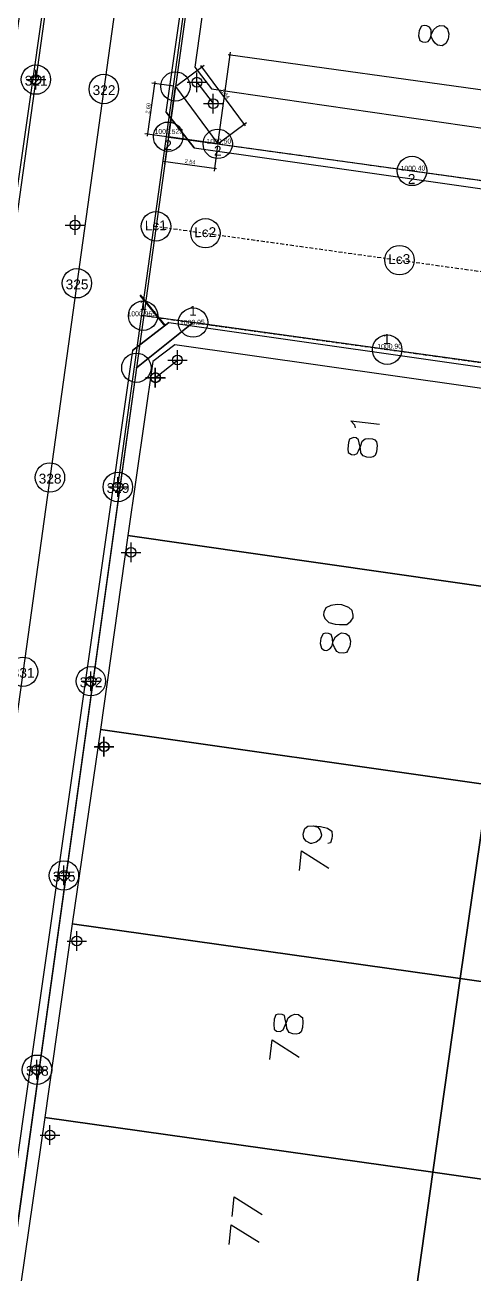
# Model space of a CAD drawing. Header units: metres. Extents: x 678 to 2349, y 417 to 1219.
# Drawn here: x 799.3 to 822.2, y 920.4 to 984.1 of the extents above; entities that cross this region are included whole.
import ezdxf

# ---------------------------------------------------------------- set-up
doc = ezdxf.new("R2010")
doc.units = ezdxf.units.M
doc.header["$PDMODE"] = 32
doc.header["$PDSIZE"] = 1.5
doc.linetypes.add('CENTRO1', pattern=[0.44, 0.2, -0.08, 0.08, -0.08])
for name, color, linetype in [('C-ROAD-PROF-TEXT', 11, 'Continuous'), ('CONCRETO', 7, 'Continuous'), ('linea 1', 1, 'Continuous'), ('puntos nov 7', 50, 'Continuous'), ('PUNTOS V', 4, 'Continuous'), ('V-NODE', 1, 'Continuous')]:
    doc.layers.add(name, color=color, linetype=linetype)
doc.layers.add('PDF2_area escolar', color=7, linetype='Continuous', true_color=0x989898)
doc.layers.add('PDF_Geometry', color=7, linetype='Continuous', true_color=0x797979)
doc.styles.add('CITY2', font='stylu.ttf', dxfattribs={"height": 0.2})
doc.styles.get("Standard").update_dxf_attribs({"font": 'arial.ttf'})
doc.dimstyles.new('COTAS2', dxfattribs={"dimtxt": 0.02, "dimasz": 0.1, "dimexe": 0.15, "dimexo": 0.08, "dimgap": 0.05, "dimtad": 1, "dimzin": 0, "dimdsep": 46, "dimtxsty": 'CITY2', "dimblk": 'ARCHTICK', "dimcen": 1, "dimdle": 0.1, "dimclrd": 1, "dimclre": 1, "dimclrt": 2, "dimadec": 0, "dimazin": 0, "dimtfac": 1, "dimtofl": 0, "dimtmove": 0, "dimatfit": 3, "dimldrblk": 'ARCHTICK', "dimfxl": 0.18, "dimtolj": 1, "dimtzin": 0, "dimarcsym": 0})

# ---------------------------------------------------------------- blocks, each defined once
blk = doc.blocks.new('*U270')
at = {"color": 0, "linetype": 'ByBlock', "lineweight": -2, "transparency": 16777216}
for p, q in [((-1, 0), (1, 0)), ((0, -1), (0, 1))]:
    blk.add_line(p, q, dxfattribs=at)
blk.add_circle((0, 0), 0.5, dxfattribs=at)
blk = doc.blocks.new('*U303', base_point=(805.902, 966.106, 1001.776))
at = {"layer": 'V-NODE', "color": 50, "lineweight": -2, "xscale": 0.5, "yscale": 0.5, "zscale": 0.5}
blk.add_blockref('*U270', (805.902, 966.106, 1001.776), dxfattribs=at)
blk = doc.blocks.new('*U645', base_point=(808.026, 981.164, 1001.043))
at = {"layer": 'V-NODE', "color": 50, "lineweight": -2, "xscale": 0.5, "yscale": 0.5, "zscale": 0.5}
blk.add_blockref('*U270', (808.026, 981.164, 1001.043), dxfattribs=at)
blk = doc.blocks.new('*U648', base_point=(805.919, 966.099, 1001.768))
at = {"layer": 'V-NODE', "color": 50, "lineweight": -2, "xscale": 0.5, "yscale": 0.5, "zscale": 0.5}
blk.add_blockref('*U270', (805.919, 966.099, 1001.768), dxfattribs=at)
blk = doc.blocks.new('*U657', base_point=(805.911, 966.094, 1001.774))
at = {"layer": 'V-NODE', "color": 50, "lineweight": -2, "xscale": 0.5, "yscale": 0.5, "zscale": 0.5}
blk.add_blockref('*U270', (805.911, 966.094, 1001.774), dxfattribs=at)
blk = doc.blocks.new('*U660', base_point=(804.665, 957.192, 1002.203))
at = {"layer": 'V-NODE', "color": 50, "lineweight": -2, "xscale": 0.5, "yscale": 0.5, "zscale": 0.5}
blk.add_blockref('*U270', (804.665, 957.192, 1002.203), dxfattribs=at)
blk = doc.blocks.new('*U669', base_point=(803.283, 947.281, 1002.696))
at = {"layer": 'V-NODE', "color": 50, "lineweight": -2, "xscale": 0.5, "yscale": 0.5, "zscale": 0.5}
blk.add_blockref('*U270', (803.283, 947.281, 1002.696), dxfattribs=at)
blk = doc.blocks.new('*U672', base_point=(801.898, 937.373, 1003.24))
at = {"layer": 'V-NODE', "color": 50, "lineweight": -2, "xscale": 0.5, "yscale": 0.5, "zscale": 0.5}
blk.add_blockref('*U270', (801.898, 937.373, 1003.24), dxfattribs=at)
blk = doc.blocks.new('*U675', base_point=(800.527, 927.475, 1003.798))
at = {"layer": 'V-NODE', "color": 50, "lineweight": -2, "xscale": 0.5, "yscale": 0.5, "zscale": 0.5}
blk.add_blockref('*U270', (800.527, 927.475, 1003.798), dxfattribs=at)
blk = doc.blocks.new('*U915', base_point=(799.811, 981.299, 1000.44))
at = {"layer": 'V-NODE', "color": 50, "lineweight": -2, "xscale": 0.5, "yscale": 0.5, "zscale": 0.5}
blk.add_blockref('*U270', (799.811, 981.299, 1000.44), dxfattribs=at)
blk = doc.blocks.new('*U930', base_point=(803.992, 960.526, 1001.38))
at = {"layer": 'V-NODE', "color": 50, "lineweight": -2, "xscale": 0.5, "yscale": 0.5, "zscale": 0.5}
blk.add_blockref('*U270', (803.992, 960.526, 1001.38), dxfattribs=at)
blk = doc.blocks.new('*U936', base_point=(802.616, 950.621, 1001.88))
at = {"layer": 'V-NODE', "color": 50, "lineweight": -2, "xscale": 0.5, "yscale": 0.5, "zscale": 0.5}
blk.add_blockref('*U270', (802.616, 950.621, 1001.88), dxfattribs=at)
blk = doc.blocks.new('*U942', base_point=(801.24, 940.716, 1002.42))
at = {"layer": 'V-NODE', "color": 50, "lineweight": -2, "xscale": 0.5, "yscale": 0.5, "zscale": 0.5}
blk.add_blockref('*U270', (801.24, 940.716, 1002.42), dxfattribs=at)
blk = doc.blocks.new('*U948', base_point=(799.864, 930.811, 1002.96))
at = {"layer": 'V-NODE', "color": 50, "lineweight": -2, "xscale": 0.5, "yscale": 0.5, "zscale": 0.5}
blk.add_blockref('*U270', (799.864, 930.811, 1002.96), dxfattribs=at)
blk = doc.blocks.new('*U981', base_point=(803.294, 947.285, 1002.697))
at = {"layer": 'V-NODE', "color": 50, "lineweight": -2, "xscale": 0.5, "yscale": 0.5, "zscale": 0.5}
blk.add_blockref('*U270', (803.294, 947.285, 1002.697), dxfattribs=at)
blk = doc.blocks.new('*U1260', base_point=(807.034, 966.996, 1001.655))
at = {"layer": 'V-NODE', "color": 50, "lineweight": -2, "xscale": 0.5, "yscale": 0.5, "zscale": 0.5}
blk.add_blockref('*U270', (807.034, 966.996, 1001.655), dxfattribs=at)
blk = doc.blocks.new('*U1263', base_point=(808.859, 980.074, 1001.105))
at = {"layer": 'V-NODE', "color": 50, "lineweight": -2, "xscale": 0.5, "yscale": 0.5, "zscale": 0.5}
blk.add_blockref('*U270', (808.859, 980.074, 1001.105), dxfattribs=at)
blk = doc.blocks.new('*U2220', base_point=(801.81, 973.883, 999.44))
at = {"layer": 'V-NODE', "color": 50, "lineweight": -2, "xscale": 0.5, "yscale": 0.5, "zscale": 0.5}
blk.add_blockref('*U270', (801.81, 973.883, 999.44), dxfattribs=at)
blk = doc.blocks.new('base')
at = {"layer": 'PDF_Geometry', "lineweight": 25, "extrusion": (-0.000787417, 0.063364, 0.99799), "elevation": 0.026}
for points in [[(-314.355, -197.288), (-299.601, -195.681), (-292.744, -194.188), (-282.663, -192.111), (-274.476, -190.361), (-258.037, -185.154), (-248.029, -180.61), (-240.539, -177.71), (-228.643, -174.042), (-222.733, -172.714), (-217.384, -171.04), (-209.935, -169.248), (-202.16, -164.759), (-196.196, -160.284), (-195.073, -159.817), (-178.095, -157.457), (-154.298, -156.614), (-136.667, -154.611), (-124.436, -153.164), (-118.066, -151.474), (-100.79, -146.646), (-80.955, -140.967), (-73.385, -139.328), (-61.694, -135.822), (-40.504, -131.604), (-37.727, -130.872), (-17.661, -129.441), (1.311, -127.461), (21.092, -124.929), (41.006, -122.83), (47.376, -123.458), (63.592, -123.186), (81.402, -124.312), (85.639, -96.072), (88.705, -66.393), (92.811, -40.781), (97.16, -22.386), (100.596, -1.562), (102.483, 8.32), (109.691, 37.361), (117.528, 76.62), (126.217, 115.638), (131.513, 149.592), (134.682, 173.973), (136.916, 195.591), (139.956, 229.678), (141.558, 250.676), (142.614, 271.37), (143.252, 283.21), (147.066, 312.938), (152.58, 355.631), (153.554, 396.042), (150.869, 418.02), (151.777, 438.639), (150.959, 458.028), (151.777, 438.639), (150.869, 418.02), (153.554, 396.042), (152.58, 355.631), (147.066, 312.938), (143.252, 283.21), (142.614, 271.37), (141.558, 250.676), (139.956, 229.678), (136.916, 195.591), (134.682, 173.973), (131.513, 149.592), (126.217, 115.638), (117.528, 76.62), (109.691, 37.361), (102.483, 8.32), (100.596, -1.562), (97.16, -22.386), (92.811, -40.781), (88.705, -66.393), (85.639, -96.072), (81.402, -124.312), (63.592, -123.186), (47.376, -123.458), (41.006, -122.83), (21.092, -124.929), (1.311, -127.461), (-17.661, -129.441), (-37.727, -130.872), (-40.504, -131.604), (-61.694, -135.822), (-73.385, -139.328), (-80.955, -140.967), (-100.79, -146.646), (-118.066, -151.474), (-124.436, -153.164), (-136.667, -154.611), (-154.298, -156.614), (-178.095, -157.457), (-195.073, -159.817), (-196.196, -160.284), (-202.16, -164.759), (-209.935, -169.248), (-217.384, -171.04), (-222.733, -172.714), (-228.643, -174.042), (-240.539, -177.71), (-248.029, -180.61), (-258.037, -185.154), (-274.476, -190.361), (-282.663, -192.111), (-292.744, -194.188), (-299.601, -195.681), (-314.355, -197.288), (-312.178, -178.446), (-309.146, -157.898), (-306.876, -132.899), (-305.823, -118.002), (-298.643, -78.802), (-291.055, -45.077), (-282.252, -15.116), (-275.645, 10.473), (-270.319, 33.898), (-263.825, 63.164), (-258.15, 86.408), (-284.424, 123.888)], [(129.33, 446.993), (130.719, 376.627), (119.722, 267.265), (72.738, -35.348), (74.134, -37.232), (92.979, -40.152)], [(76.721, 35.815), (75.319, 37.653), (36.902, 43.626), (35.023, 42.276), (24.12, -27.822), (25.516, -29.706), (63.985, -35.639), (65.818, -34.283)], [(75.319, 37.653), (76.721, 35.815), (65.818, -34.283), (63.985, -35.639)], [(78.602, 47.969), (76.718, 46.573), (38.301, 52.546), (36.905, 54.43), (47.469, 122.482), (49.353, 123.878), (87.77, 117.905), (89.166, 116.021)], [(76.718, 46.573), (78.602, 47.969), (89.166, 116.021), (87.77, 117.905)], [(67.272, 52.07), (67.301, 51.927), (67.507, 51.717), (66.045, 51.893)], [(69.671, 72.37), (69.448, 72.443), (69.327, 72.597), (69.263, 72.836), (69.274, 72.928), (69.388, 73.099), (69.542, 73.22), (69.781, 73.284), (69.827, 73.278), (70.044, 73.159), (70.165, 73.006), (70.189, 72.817), (70.178, 72.726), (70.104, 72.503), (69.951, 72.382), (69.671, 72.37), (69.305, 72.414), (68.945, 72.504), (68.733, 72.668), (68.715, 72.902), (68.732, 73.039), (68.805, 73.262), (68.947, 73.292)], [(70.409, 74.646), (70.288, 73.64), (68.913, 74.548)], [(72.033, 84.281), (71.912, 83.275), (70.538, 84.183)], [(74.065, 92.29), (73.944, 91.284), (72.524, 92.197)], [(74.236, 93.707), (74.114, 92.701), (72.694, 93.614)]]:
    blk.add_lwpolyline(points, dxfattribs=at)
for points in [[(105.344, 19.753), (109.405, 36.143), (85.554, 39.851), (82.995, 23.234)], [(55.653, 37.611), (54.087, 27.691), (73.892, 24.656), (75.24, 33.535), (74.402, 34.657)], [(63.797, 32.085), (63.734, 32.325), (63.602, 32.387), (63.465, 32.404), (63.322, 32.375), (63.214, 32.248), (63.135, 31.98), (63.017, 31.762), (62.863, 31.642), (62.715, 31.567), (62.486, 31.594), (62.36, 31.702), (62.32, 31.753), (62.256, 31.993), (62.289, 32.267), (62.408, 32.485), (62.459, 32.525), (62.607, 32.6), (62.836, 32.572), (62.962, 32.464), (63.083, 32.311), (63.152, 32.117), (63.159, 31.791), (63.234, 31.643), (63.366, 31.581), (63.503, 31.564), (63.645, 31.594), (63.764, 31.811)], [(59.2, 60.508), (57.685, 50.628), (76.439, 47.72), (77.56, 48.558), (78.954, 57.433)], [(67.678, 53.134), (67.654, 53.322), (67.483, 53.436), (67.345, 53.452), (67.197, 53.377), (67.135, 53.246), (67.011, 52.983), (66.937, 52.76), (66.784, 52.639), (66.595, 52.615), (66.413, 52.637), (66.281, 52.7), (66.201, 52.802), (66.177, 52.99), (66.215, 53.31), (66.283, 53.488), (66.386, 53.568), (66.528, 53.597), (66.711, 53.575), (66.888, 53.507), (67.009, 53.354), (67.027, 53.12), (67.086, 52.834), (67.115, 52.692), (67.241, 52.584), (67.378, 52.567), (67.572, 52.637), (67.64, 52.814)], [(60.715, 70.388), (59.2, 60.508), (78.954, 57.433), (80.469, 67.313)], [(69.022, 61.597), (68.953, 61.791), (68.746, 62.001), (68.432, 62.086), (68.203, 62.113), (67.832, 62.111), (67.627, 61.951), (67.514, 61.779), (67.497, 61.642), (67.561, 61.402), (67.728, 61.243), (68.082, 61.107), (68.311, 61.08), (68.642, 61.133), (68.887, 61.242), (69.006, 61.46)], [(69.199, 63.06), (69.135, 63.299), (69.009, 63.407), (68.871, 63.424), (68.723, 63.349), (68.615, 63.223), (68.537, 62.954), (68.418, 62.736), (68.264, 62.616), (68.116, 62.541), (67.887, 62.568), (67.761, 62.676), (67.721, 62.728), (67.657, 62.967), (67.69, 63.241), (67.809, 63.459), (67.866, 63.545), (68.008, 63.574), (68.237, 63.546), (68.369, 63.484), (68.484, 63.285), (68.553, 63.091), (68.566, 62.811), (68.635, 62.617), (68.767, 62.555), (68.904, 62.539), (69.047, 62.568), (69.165, 62.785)], [(62.275, 80.263), (60.715, 70.388), (80.469, 67.313), (82.035, 77.233)], [(42.521, 83.338), (40.96, 73.464), (60.715, 70.388), (62.275, 80.263)], [(63.79, 90.143), (62.275, 80.263), (82.035, 77.233), (83.55, 87.113)], [(44.036, 93.218), (42.521, 83.338), (62.275, 80.263), (63.79, 90.143)], [(71.819, 82.498), (71.8, 82.732), (71.674, 82.84), (71.492, 82.862), (71.343, 82.787), (71.281, 82.656), (71.157, 82.392), (71.083, 82.169), (70.93, 82.049), (70.736, 81.979), (70.553, 82.001), (70.427, 82.109), (70.341, 82.166), (70.323, 82.4), (70.356, 82.674), (70.429, 82.897), (70.532, 82.978), (70.674, 83.007), (70.857, 82.985), (71.034, 82.917), (71.15, 82.718), (71.173, 82.529), (71.232, 82.244), (71.255, 82.056), (71.387, 81.994), (71.57, 81.972), (71.712, 82.001), (71.786, 82.224)], [(65.311, 100.068), (63.79, 90.143), (83.55, 87.113), (85.111, 96.987)], [(45.551, 103.098), (44.036, 93.218), (63.79, 90.143), (65.311, 100.068)]]:
    blk.add_lwpolyline(points, close=True, dxfattribs=at)
at = {"layer": 'PDF_Geometry', "color": 32, "lineweight": 50, "true_color": 0xb85b00, "extrusion": (-0.000787417, 0.063364, 0.99799), "elevation": 0.026}
blk.add_lwpolyline([(76.923, 46.734), (78.169, 45.146)], dxfattribs=at)
blk = doc.blocks.new('_ArchTick')
at = {"color": 0, "linetype": 'ByBlock', "const_width": 0.15}
blk.add_lwpolyline([(-0.5, -0.5), (0.5, 0.5)], dxfattribs=at)
blk = doc.blocks.new('*D3877')
at = {"layer": 'Defpoints', "color": 0, "transparency": 16777216}
for p in [(806.931, 980.95, 1001.043), (810.435, 979.013), (809.091, 978.022, 1001.043)]:
    blk.add_point(p, dxfattribs=at)
at = {"layer": 'PUNTOS V', "color": 1, "linetype": 'Continuous', "lineweight": -2, "transparency": 16777216}
for p, q in [((806.995, 980.998), (808.395, 982.031)), ((809.156, 978.07), (810.555, 979.103))]:
    blk.add_line(p, q, dxfattribs=at)
at = {"layer": 'PUNTOS V', "color": 1, "lineweight": -2, "transparency": 16777216}
blk.add_line((808.215, 982.022), (810.494, 978.933), dxfattribs=at)
at = {"layer": 'PUNTOS V', "color": 1, "lineweight": -2, "transparency": 16777216, "xscale": 0.1, "yscale": 0.1, "zscale": 0.1}
for p, rotation in [((808.274, 981.942), 126.4207134271245), ((810.435, 979.013), 306.4207134271244)]:
    blk.add_blockref('_ArchTick', p, dxfattribs=dict(at, rotation=rotation))
at = {"layer": 'PUNTOS V', "color": 2, "transparency": 16777216, "insert": (809.479, 980.569), "char_height": 0.2, "attachment_point": 5, "rotation": 306.42071, "style": 'CITY2'}
blk.add_mtext('\\A1;3.64', dxfattribs=at)
blk = doc.blocks.new('*D3878')
at = {"layer": 'Defpoints', "color": 0, "transparency": 16777216}
for p in [(806.931, 980.95, 1001.043), (805.51, 978.519), (806.572, 978.371, 1001.043)]:
    blk.add_point(p, dxfattribs=at)
at = {"layer": 'PUNTOS V', "color": 1, "lineweight": -2, "transparency": 16777216}
blk.add_line((805.882, 981.197), (805.496, 978.42), dxfattribs=at)
at = {"layer": 'PUNTOS V', "color": 1, "linetype": 'Continuous', "lineweight": -2, "transparency": 16777216}
for p, q in [((806.851, 980.961), (805.719, 981.119)), ((806.493, 978.382), (805.361, 978.54))]:
    blk.add_line(p, q, dxfattribs=at)
at = {"layer": 'PUNTOS V', "color": 1, "lineweight": -2, "transparency": 16777216, "xscale": 0.1, "yscale": 0.1, "zscale": 0.1}
for p, rotation in [((805.868, 981.098), 82.0910911507745), ((805.51, 978.519), 262.0910911507745)]:
    blk.add_blockref('_ArchTick', p, dxfattribs=dict(at, rotation=rotation))
at = {"layer": 'PUNTOS V', "color": 2, "transparency": 16777216, "insert": (805.536, 979.83), "char_height": 0.2, "attachment_point": 5, "rotation": 82.09109, "style": 'CITY2'}
blk.add_mtext('\\A1;2.60', dxfattribs=at)
blk = doc.blocks.new('*D3879')
at = {"layer": 'Defpoints', "color": 0, "transparency": 16777216}
for p in [(806.572, 978.371, 1001.043), (809.091, 978.022, 1001.043), (808.919, 976.782)]:
    blk.add_point(p, dxfattribs=at)
at = {"layer": 'PUNTOS V', "color": 1, "linetype": 'Continuous', "lineweight": -2, "transparency": 16777216}
for p, q in [((806.561, 978.292), (806.38, 976.982)), ((809.08, 977.943), (808.899, 976.633))]:
    blk.add_line(p, q, dxfattribs=at)
at = {"layer": 'PUNTOS V', "color": 1, "lineweight": -2, "transparency": 16777216}
blk.add_line((806.301, 977.145), (809.018, 976.768), dxfattribs=at)
at = {"layer": 'PUNTOS V', "color": 1, "lineweight": -2, "transparency": 16777216, "xscale": 0.1, "yscale": 0.1, "zscale": 0.1}
for p, rotation in [((806.4, 977.131), 172.1062066754342), ((808.919, 976.782), 352.1062066754342)]:
    blk.add_blockref('_ArchTick', p, dxfattribs=dict(at, rotation=rotation))
at = {"layer": 'PUNTOS V', "color": 2, "transparency": 16777216, "insert": (807.681, 977.109), "char_height": 0.2, "attachment_point": 5, "rotation": 352.10621, "style": 'CITY2'}
blk.add_mtext('\\A1;2.54', dxfattribs=at)
blk = doc.blocks.new('*D3880')
at = {"layer": 'Defpoints', "color": 0, "transparency": 16777216}
for p in [(809.092, 978.021, 1001.043), (846.266, 977.492), (845.638, 972.956, 1001.023)]:
    blk.add_point(p, dxfattribs=at)
at = {"layer": 'PUNTOS V', "color": 1, "linetype": 'Continuous', "lineweight": -2, "transparency": 16777216}
for p, q in [((809.103, 978.1), (809.741, 982.705)), ((845.649, 973.035), (846.287, 977.64))]:
    blk.add_line(p, q, dxfattribs=at)
at = {"layer": 'PUNTOS V', "color": 1, "lineweight": -2, "transparency": 16777216}
blk.add_line((809.621, 982.571), (846.365, 977.478), dxfattribs=at)
at = {"layer": 'PUNTOS V', "color": 1, "lineweight": -2, "transparency": 16777216, "xscale": 0.1, "yscale": 0.1, "zscale": 0.1}
for p, rotation in [((809.721, 982.557), 172.1089317505501), ((846.266, 977.492), 352.10893175055)]:
    blk.add_blockref('_ArchTick', p, dxfattribs=dict(at, rotation=rotation))
at = {"layer": 'PUNTOS V', "color": 2, "transparency": 16777216, "insert": (828.015, 980.177), "char_height": 0.2, "attachment_point": 5, "rotation": 352.10893, "style": 'CITY2'}
blk.add_mtext('\\A1;36.90', dxfattribs=at)

msp = doc.modelspace()

# ---------------------------------------------------------------- linework, layer by layer
msp.add_lwpolyline([(816.40032, 1049.04604), (815.10127, 1039.765), (813.72568, 1029.863), (812.34968, 1019.958), (810.97368, 1010.053), (809.59767, 1000.148), (808.22167, 990.243), (806.93073, 980.9503), (809.09112, 978.02224), (819.0049, 976.63975), (827.37539, 975.48704), (835.73976, 974.32772), (845.63753, 972.95586), (848.52393, 975.12321), (849.54872, 982.49926), (850.92485, 992.40412), (851.69623, 997.95618), (853.07236, 1007.86104), (854.44849, 1017.7659), (855.82462, 1027.67076), (857.20075, 1037.57562), (857.99525, 1043.29413), (856.59489, 1045.20283), (818.26431, 1050.54236)], close=True)
at = {"elevation": 1011.104}
msp.add_lwpolyline([(846.41736, 960.12733), (846.54338, 961.02408), (844.37446, 963.84298), (834.46915, 965.21588), (826.11189, 966.37422), (817.73429, 967.52791), (807.83012, 968.90901), (804.93779, 966.60434), (804.09339, 960.526), (802.71739, 950.621), (801.34138, 940.716), (799.96538, 930.811), (798.58938, 920.906), (797.21338, 911.001), (795.83737, 901.096), (795.46996, 898.4512), (797.17422, 896.17523), (807.07839, 894.79414), (815.93422, 893.55924), (824.79008, 892.32433), (834.69425, 890.94324), (837.03644, 892.55962), (837.91638, 898.91015), (846.16622, 958.34028)], close=True, dxfattribs=at)
at = {"layer": 'CONCRETO'}
for p, q in [((797.05896, 961.48886, 997.581), (801.187, 991.203, 999.99)), ((803.99238, 960.52567, 997.581), (808.121, 990.24508, 997.92511)), ((806.47342, 978.38513, 997.78779), (845.63753, 972.95586, 1011.104)), ((844.37446, 963.84298, 1001.023), (805.20751, 969.27263, 997.68228))]:
    msp.add_line(p, q, dxfattribs=at)
at = {"layer": 'CONCRETO', "elevation": 997.581}
for points in [[(816.39077, 1049.04736), (804.93779, 966.60434)], [(804.93779, 966.60434), (777.26769, 767.42416)]]:
    msp.add_lwpolyline(points, dxfattribs=at)
at = {"layer": 'linea 1', "elevation": 997.581}
msp.add_lwpolyline([(813.04755, 1051.1446), (773.76855, 768.39907)], dxfattribs=at)
at = {"layer": 'linea 1', "linetype": 'CENTRO1', "elevation": 1001.655}
for points in [[(806.47339, 978.38513), (827.37539, 975.48704), (848.26968, 972.59104)], [(805.84046, 973.82888), (826.74364, 970.93063), (854.6625, 967.06101)], [(805.20751, 969.27263), (826.11189, 966.37422), (854.1214, 962.49203)]]:
    msp.add_lwpolyline(points, dxfattribs=at)
at = {"layer": 'linea 1'}
for p in [(799.81093, 981.29857, 997.925), (803.27764, 980.81698, 997.925), (801.90165, 970.91209, 997.925), (800.52567, 961.00727, 997.581), (803.99238, 960.52567, 997.581), (799.14968, 951.10233, 997.925), (802.61639, 950.62073, 997.925), (801.2404, 940.71585, 997.925), (799.86442, 930.81096, 997.925)]:
    msp.add_point(p, dxfattribs=at)
at = {"layer": 'PUNTOS V', "color": 1}
for points, elevation in [([(806.93073, 980.9503), (809.09117, 978.02217), (806.57247, 978.37139), (806.93073, 980.9503)], 1001.043), ([(806.93073, 980.9503), (809.0919, 978.02118)], 1001.043), ([(808.026, 981.164), (808.859, 980.074)], 1001.043), ([(804.93779, 966.60434), (807.83012, 968.90901)], 1001.774), ([(805.902, 966.094), (807.034, 966.996)], 1001.774)]:
    msp.add_lwpolyline(points, dxfattribs=dict(at, elevation=elevation))
for p in [(806.93073, 980.9503, 1001.043), (806.561, 978.385, 1000.843), (809.09117, 978.02217, 1001.043), (819.0049, 976.63975, 1001.708), (805.93949, 973.81494, 997.581), (808.46036, 973.46474, 1001.023), (818.36567, 972.09184, 1001.023), (805.28, 969.25874, 1001.285), (807.83012, 968.90901, 1001.774), (817.73429, 967.52791, 1001.708), (804.93779, 966.60434, 997.581)]:
    msp.add_point(p, dxfattribs=at)

# ---------------------------------------------------------------- block references
at = {"layer": 'PDF2_area escolar'}
msp.add_blockref('base', (882.736, 1016.336, 999.038), dxfattribs=at)
at = {"layer": 'puntos nov 7'}
for name, p in [('*U915', (799.811, 981.299, 1000.44)), ('*U645', (808.026, 981.164, 1001.043)), ('*U1263', (808.859, 980.074, 1001.105)), ('*U2220', (801.81, 973.883, 999.44)), ('*U1260', (807.034, 966.996, 1001.655)), ('*U303', (805.902, 966.106, 1001.776)), ('*U657', (805.911, 966.094, 1001.774)), ('*U648', (805.919, 966.099, 1001.768)), ('*U930', (803.992, 960.526, 1001.38)), ('*U660', (804.665, 957.192, 1002.203)), ('*U936', (802.616, 950.621, 1001.88)), ('*U669', (803.283, 947.281, 1002.696)), ('*U981', (803.294, 947.285, 1002.697)), ('*U942', (801.24, 940.716, 1002.42)), ('*U672', (801.898, 937.373, 1003.24)), ('*U948', (799.864, 930.811, 1002.96)), ('*U675', (800.527, 927.475, 1003.798))]:
    msp.add_blockref(name, p, dxfattribs=at)

# ---------------------------------------------------------------- texts
at = {"layer": 'C-ROAD-PROF-TEXT', "color": 11, "linetype": 'Continuous', "lineweight": -3, "attachment_point": 8, "rotation": 0.5711077}
for s, insert, char_height in [('{\\C2;1000.523}', (806.59444, 978.52957, 997.581), 0.25), ('{\\C2;1000.50}', (809.14824, 978.02637, 1001.043), 0.25), ('{\\C2;2}', (806.55867, 977.70236, 9.449), 0.5), ('{\\C2;2}', (809.09172, 977.41999, 0.119), 0.5), ('{\\C2;1000.40}', (819.05427, 976.65248, 1001.023), 0.25), ('{\\C2;2}', (818.98651, 975.97983, -0.632), 0.5), ('{\\C2;Lc1}', (805.93053, 973.60873, 9.449), 0.5), ('{\\C2;Lc2}', (808.45153, 973.2594, 12.891), 0.5), ('{\\C2;Lc3}', (818.35683, 971.88641, 12.891), 0.5), ('{\\C2;1}', (805.29053, 969.54102, 1011.104), 0.5), ('{\\C2;1000.965}', (805.21286, 969.2312, 1011.104), 0.25), ('{\\C2;1}', (807.82357, 969.25864, 1001.774), 0.5), ('{\\C2;1000.95}', (807.79671, 968.79363, 2013.12693), 0.25), ('{\\C2;1}', (817.71836, 967.81849, 1001.023), 0.5), ('{\\C2;1000.90}', (817.86497, 967.57178, 3014.78193), 0.25)]:
    msp.add_mtext(s, dxfattribs=dict(at, insert=insert, char_height=char_height))
at = {"layer": 'linea 1', "char_height": 0.5, "attachment_point": 1}
for s, insert in [('321', (799.23667, 981.49227, 997.925)), ('322', (802.70338, 981.01067, 997.925)), ('325', (801.32739, 971.10579, 997.925)), ('328', (799.95141, 961.20096, 997.581)), ('329', (803.41852, 960.72225, 997.925)), ('331', (798.57542, 951.29602, 997.925)), ('332', (802.04254, 950.81737, 997.925)), ('335', (800.66614, 940.90954, 997.925)), ('338', (799.29856, 931.0035, 997.925))]:
    msp.add_mtext_dynamic_manual_height_columns(s, width=1.32611, gutter_width=12.5, heights=[0], dxfattribs=dict(at, insert=insert))

# ---------------------------------------------------------------- dimensions: what is measured, and where the dimension line sits
at = {"layer": 'PUNTOS V', "color": 1}
for p1, p2, distance, picture, middle in [((809.0919, 978.02118, 1001.043), (845.63753, 972.95586, 1001.023), 4.579, '*D3880', (828.01457, 980.17717)), ((806.93073, 980.9503, 1001.043), (809.09117, 978.02217, 1001.043), 1.66967, '*D3877', (809.47879, 980.56924)), ((806.93073, 980.9503, 1001.043), (806.57247, 978.37139, 1001.043), -1.07289, '*D3878', (805.53592, 979.82973)), ((806.57247, 978.37139, 1001.043), (809.09117, 978.02217, 1001.043), -1.25247, '*D3879', (807.68102, 977.10918))]:
    dim = msp.add_aligned_dim(p1=p1, p2=p2, distance=distance, dimstyle='COTAS2', dxfattribs=at)
    dim.commit()
    dim.dimension.update_dxf_attribs({"geometry": picture, "text_midpoint": middle})

doc.saveas('drawing.dxf')
